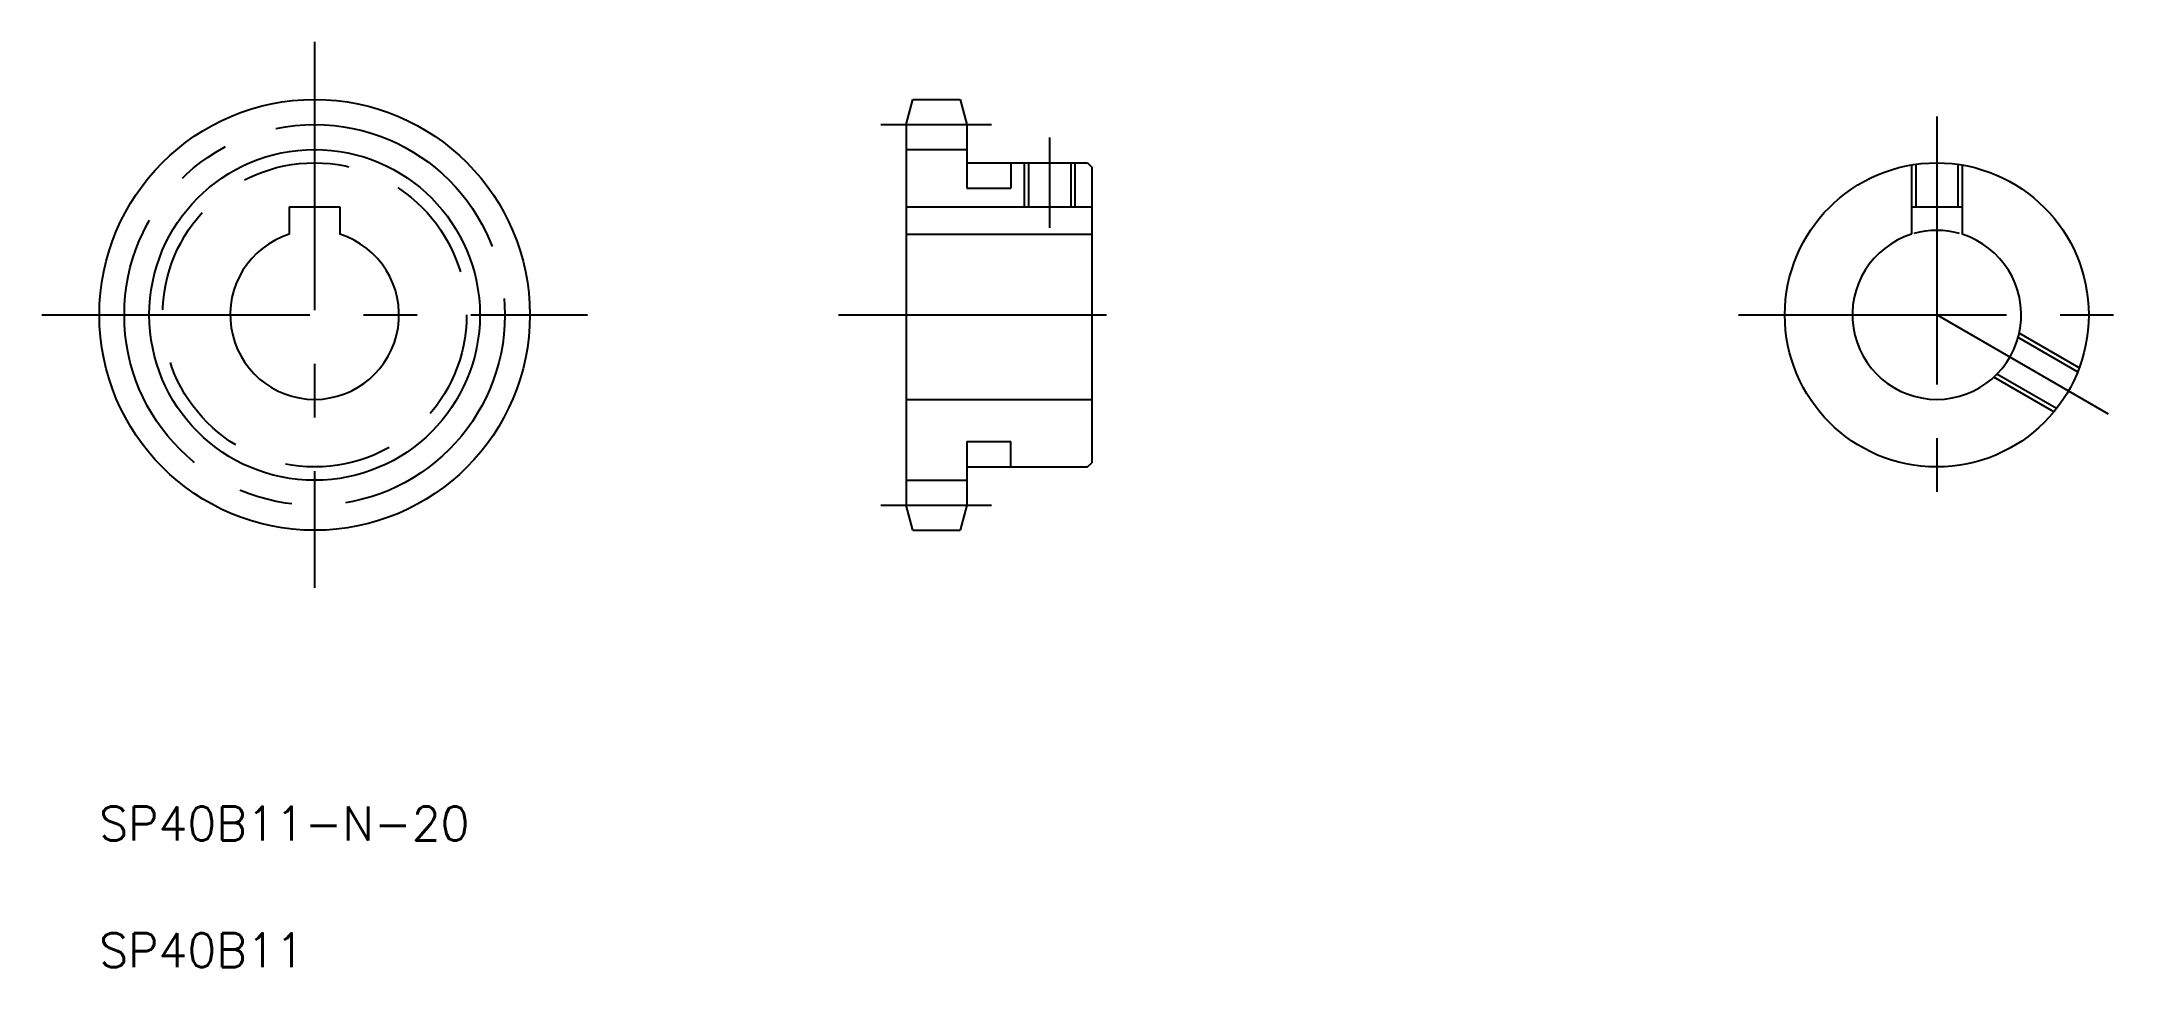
# Model space of a CAD drawing. Extents: x 3 to 251, y 10 to 120.
import ezdxf

# ---------------------------------------------------------------- set-up
doc = ezdxf.new("R2010")
doc.units = 0
doc.linetypes.add('CENTER', pattern=[50.8, 31.75, -6.35, 6.35, -6.35])
doc.linetypes.add('DASHED', pattern=[19.05, 12.7, -6.35])
doc.layers.get('0').update_dxf_attribs({"linetype": 'CONTINUOUS'})
doc.layers.add('CENTER', color=1, linetype='CENTER')
doc.styles.get("Standard").update_dxf_attribs({"font": 'txt', "bigfont": 'BIGFONT'})

msp = doc.modelspace()

# ---------------------------------------------------------------- linework, layer by layer
at = {"color": 7, "linetype": 'CONTINUOUS'}
for p, q in [((105.6, 109.74), (106.4, 112.7)), ((106.4, 112.7), (112.01, 112.7)), ((112.01, 112.7), (112.8, 109.74)), ((105.6, 109.74), (105.6, 64.66)), ((112.8, 109.74), (112.8, 105.2)), ((105.6, 106.78), (112.8, 106.78)), ((112.8, 105.2), (127.1, 105.2)), ((120.1, 105.2), (120.1, 100)), ((125.1, 105.2), (125.1, 100)), ((127.1, 105.2), (127.6, 104.7)), ((127.6, 104.7), (127.6, 69.7)), ((32.53, 100), (38.53, 100)), ((32.53, 100), (32.53, 96.74)), ((38.53, 100), (38.53, 96.74)), ((105.6, 100), (127.6, 100)), ((224.7, 100), (230.7, 100)), ((224.7, 100), (224.7, 96.74)), ((230.7, 100), (230.7, 96.74)), ((105.6, 96.74), (127.6, 96.74)), ((127.6, 95.95), (127.6, 95.95)), ((127.6, 87.2), (127.6, 87.2)), ((105.6, 77.2), (127.6, 77.2)), ((127.1, 69.2), (127.6, 69.7)), ((105.6, 67.62), (112.8, 67.62)), ((112.8, 69.2), (112.8, 64.66)), ((112.8, 69.2), (127.1, 69.2)), ((106.4, 61.7), (105.6, 64.66)), ((112.8, 64.66), (112.01, 61.7)), ((106.4, 61.7), (112.01, 61.7))]:
    msp.add_line(p, q, dxfattribs=at)
at = {"color": 3, "linetype": 'DASHED'}
for p, q in [((112.8, 105.2), (112.8, 102.2)), ((118, 105.2), (118, 102.2)), ((224.7, 104.95), (224.7, 100)), ((225.2, 105.03), (225.2, 100)), ((230.2, 105.03), (230.2, 100)), ((230.7, 104.95), (230.7, 100)), ((112.8, 102.2), (118, 102.2)), ((244.38, 80.45), (237.33, 84.52)), ((244.57, 80.92), (237.46, 85.03)), ((241.57, 75.73), (234.46, 79.83)), ((241.88, 76.12), (234.83, 80.19)), ((112.8, 72.2), (118, 72.2)), ((112.8, 72.2), (112.8, 69.2)), ((118, 69.2), (118, 72.2))]:
    msp.add_line(p, q, dxfattribs=at)
at = {"color": 3, "linetype": 'CONTINUOUS'}
for p, q in [((119.6, 105.2), (119.6, 100)), ((125.6, 105.2), (125.6, 100))]:
    msp.add_line(p, q, dxfattribs=at)
at = {"color": 7, "linetype": 'CONTINUOUS'}
for centre, radius in [((35.53, 87.2), 25.5), ((227.7, 87.2), 18)]:
    msp.add_circle(centre, radius, dxfattribs=at)
at = {"color": 3, "linetype": 'CONTINUOUS'}
msp.add_circle((35.53, 87.2), 19.58, dxfattribs=at)
at = {"color": 3, "linetype": 'DASHED'}
msp.add_circle((35.53, 87.2), 18, dxfattribs=at)
at = {"color": 7, "linetype": 'CONTINUOUS'}
for centre in [(35.53, 87.2), (227.7, 87.2)]:
    msp.add_arc(centre, 10, 107.4576, 72.5424, dxfattribs=at)
at = {"color": 3, "linetype": 'CONTINUOUS'}
msp.add_arc((227.7, 87.2), 10, 74.3357, 105.6643, dxfattribs=at)
at = {"layer": 'CENTER', "color": 1, "linetype": 'CENTER'}
for p, q in [((35.53, 119.52), (35.53, 54.89)), ((102.6, 109.74), (115.72, 109.74)), ((227.7, 110.7), (227.7, 63.7)), ((122.6, 108.2), (122.6, 97.5)), ((3.22, 87.2), (67.85, 87.2)), ((97.6, 87.2), (135.6, 87.2)), ((204.2, 87.2), (251.2, 87.2)), ((248.05, 75.45), (227.7, 87.2)), ((102.6, 64.66), (115.72, 64.66))]:
    msp.add_line(p, q, dxfattribs=at)
msp.add_circle((35.53, 87.2), 22.54, dxfattribs=at)

# ---------------------------------------------------------------- texts
at = {"color": 7, "linetype": 'CONTINUOUS'}
for s, p in [('SP40B11-N-20', (10, 25)), ('SP40B11', (10, 10))]:
    msp.add_text(s, height=4, dxfattribs=at).set_placement(p)

doc.saveas('drawing.dxf')
